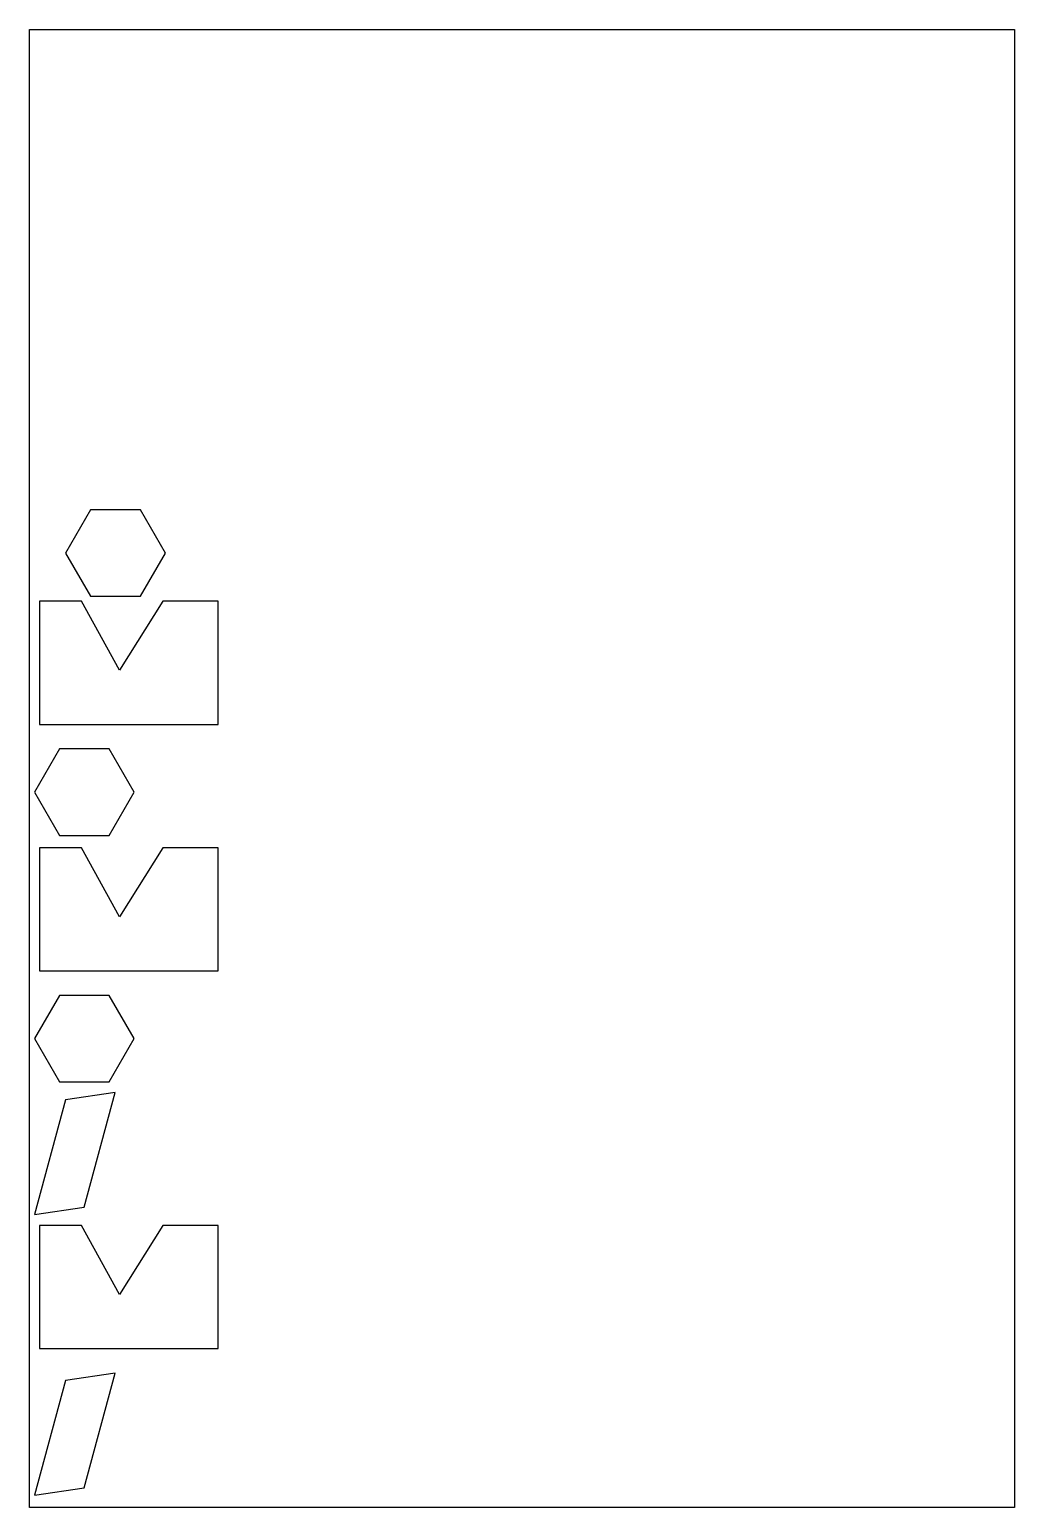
# Model space of a CAD drawing. Header units: metres. Extents: x 0 to 400, y 0 to 600.
import ezdxf

# ---------------------------------------------------------------- set-up
doc = ezdxf.new("R2010")
doc.units = ezdxf.units.M

msp = doc.modelspace()

# ---------------------------------------------------------------- linework, layer by layer
for points in [[(0, 0), (0, 600), (400, 600), (400, 0), (0, 0)], [(45.05, 369.91), (55.18, 387.46), (45.05, 405), (24.79, 405), (14.66, 387.46), (24.79, 369.91), (45.05, 369.91)], [(4, 367.88), (4, 317.93), (76.66, 317.93), (76.66, 367.88), (54.14, 367.88), (36.56, 339.88), (21.08, 367.88), (4, 367.88)], [(32.39, 272.84), (42.52, 290.38), (32.39, 307.93), (12.13, 307.93), (2, 290.38), (12.13, 272.84), (32.39, 272.84)], [(4, 267.84), (4, 217.88), (76.66, 217.88), (76.66, 267.84), (54.14, 267.84), (36.56, 239.83), (21.08, 267.84), (4, 267.84)], [(32.39, 172.79), (42.52, 190.33), (32.39, 207.88), (12.13, 207.88), (2, 190.33), (12.13, 172.79), (32.39, 172.79)], [(2, 118.9), (22.15, 121.87), (34.77, 168.44), (14.62, 165.47), (2, 118.9)], [(4, 114.49), (4, 64.53), (76.66, 64.53), (76.66, 114.49), (54.14, 114.49), (36.56, 86.49), (21.08, 114.49), (4, 114.49)], [(2, 5), (22.15, 7.97), (34.77, 54.53), (14.62, 51.56), (2, 5)]]:
    msp.add_lwpolyline(points, close=True)

doc.saveas('drawing.dxf')
